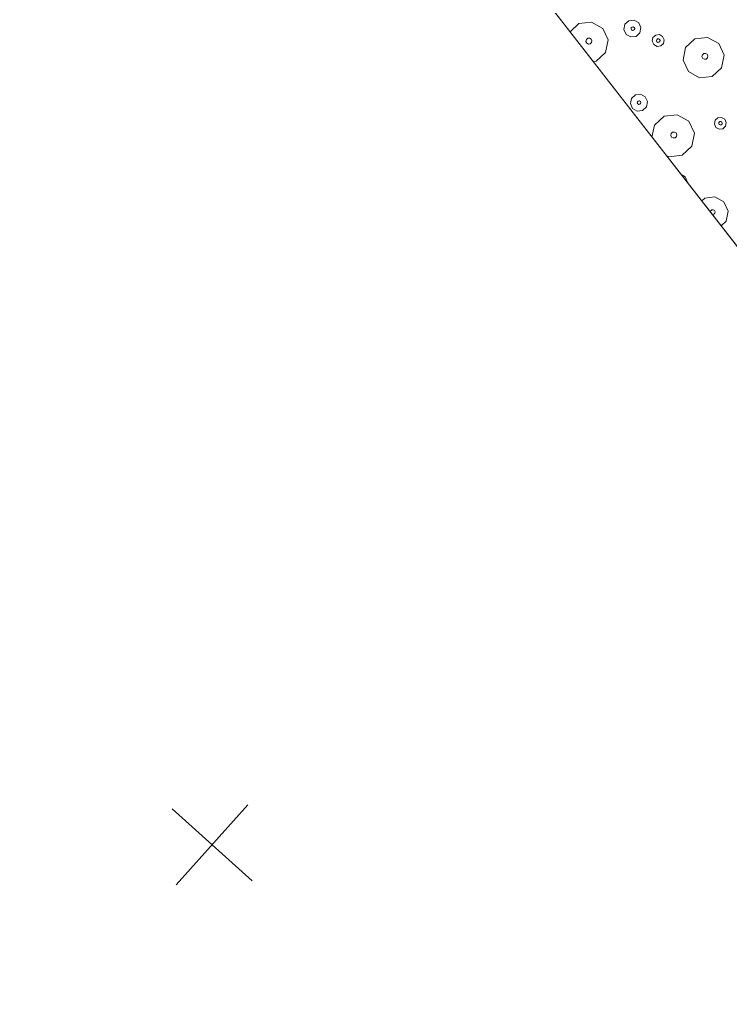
# Model space of a CAD drawing. Header units: metres. Extents: x -2858 to 512, y -1995 to 1252.
# Drawn here: x -957.18 to -950.57, y -867.61 to -858.5 of the extents above; entities that cross this region are included whole.
import ezdxf

# ---------------------------------------------------------------- set-up
doc = ezdxf.new("R2010")
doc.units = ezdxf.units.M
for name, color, linetype in [('Calque commun', 7, 'Continuous'), ('Calque11', 7, 'Continuous'), ('Calque27', 7, 'Continuous')]:
    doc.layers.add(name, color=color, linetype=linetype)

# ---------------------------------------------------------------- blocks, each defined once
blk = doc.blocks.new('geometrebondepartleger')
at = {"layer": 'Calque11', "color": 7, "linetype": 'Continuous', "lineweight": 9}
blk.add_line((150.3457, 147.4392, 79), (130.1803, 35.9078, 79), dxfattribs=at)
at = {"layer": 'Calque27', "color": 1, "linetype": 'Continuous', "lineweight": 9}
for p, q in [((145, 76.5, 79), (145, 77.5, 79)), ((144.5, 77, 79), (145.5, 77, 79))]:
    blk.add_line(p, q, dxfattribs=at)
blk = doc.blocks.new('pattern')
at = {"layer": 'Calque commun', "color": 54, "linetype": 'Continuous', "lineweight": 9}
for p, q in [((67.1776, 65.3218), (67.2593, 65.3701)), ((67.2593, 65.3701), (67.3225, 65.3641)), ((67.1398, 65.2347), (67.1776, 65.3218)), ((67.2561, 65.2233), (67.2616, 65.236)), ((67.2616, 65.236), (67.2735, 65.2431)), ((67.2735, 65.2431), (67.2873, 65.2418)), ((67.2873, 65.2418), (67.2976, 65.2326)), ((67.1605, 65.1421), (67.1398, 65.2347)), ((67.2591, 65.2098), (67.2561, 65.2233)), ((67.2694, 65.2007), (67.2591, 65.2098)), ((67.2832, 65.1993), (67.2694, 65.2007)), ((67.2938, 65.2056), (67.2832, 65.1993)), ((67.2976, 65.2326), (67.2982, 65.23)), ((67.2316, 65.0792), (67.1605, 65.1421)), ((67.2703, 65.0755), (67.2316, 65.0792)), ((67.2058, 64.8091), (67.2255, 64.8545)), ((67.2148, 64.7687), (67.2058, 64.8091)), ((67.2255, 64.8545), (67.2309, 64.8577)), ((66.561, 64.7279), (66.5747, 64.7597)), ((66.5685, 64.6941), (66.561, 64.7279)), ((66.5944, 64.6712), (66.5685, 64.6941)), ((66.5747, 64.7597), (66.6045, 64.7773)), ((66.5987, 64.7251), (66.6029, 64.7346)), ((66.601, 64.7149), (66.5987, 64.7251)), ((66.6088, 64.7081), (66.601, 64.7149)), ((66.6029, 64.7346), (66.6118, 64.7399)), ((66.6045, 64.7773), (66.639, 64.774)), ((66.6191, 64.7071), (66.6088, 64.7081)), ((66.6118, 64.7399), (66.6221, 64.7389)), ((66.6281, 64.7123), (66.6191, 64.7071)), ((66.6221, 64.7389), (66.6299, 64.732)), ((66.6322, 64.7219), (66.6281, 64.7123)), ((66.6299, 64.732), (66.6322, 64.7219)), ((66.639, 64.774), (66.6649, 64.7511)), ((66.6725, 64.7173), (66.6587, 64.6855)), ((66.6649, 64.7511), (66.6725, 64.7173)), ((66.6289, 64.6679), (66.5944, 64.6712)), ((66.6587, 64.6855), (66.6289, 64.6679)), ((66.7973, 64.4919), (66.8464, 64.6053)), ((66.8464, 64.6053), (66.9529, 64.6682)), ((66.9529, 64.6682), (67.0759, 64.6564)), ((67.0759, 64.6564), (67.1686, 64.5746)), ((67.1686, 64.5746), (67.1747, 64.547)), ((66.8241, 64.3713), (66.7973, 64.4919)), ((66.9585, 64.4762), (66.9654, 64.4921)), ((66.9622, 64.4593), (66.9585, 64.4762)), ((66.9752, 64.4478), (66.9622, 64.4593)), ((66.9654, 64.4921), (66.9803, 64.5009)), ((66.9924, 64.4462), (66.9752, 64.4478)), ((66.9803, 64.5009), (66.9975, 64.4992)), ((67.0073, 64.455), (66.9924, 64.4462)), ((66.9975, 64.4992), (67.0105, 64.4878)), ((67.0142, 64.4709), (67.0073, 64.455)), ((67.0105, 64.4878), (67.0142, 64.4709)), ((66.0747, 64.2178), (66.122, 64.3267)), ((66.122, 64.3267), (66.2241, 64.387)), ((66.2241, 64.387), (66.3423, 64.3757)), ((66.3423, 64.3757), (66.4312, 64.2972)), ((66.9168, 64.2895), (66.8241, 64.3713)), ((67.1364, 64.3347), (67.0398, 64.2777)), ((66.4312, 64.2972), (66.457, 64.1814)), ((67.0398, 64.2777), (66.9168, 64.2895)), ((66.1005, 64.102), (66.0747, 64.2178)), ((66.22, 64.2036), (66.2269, 64.2195)), ((66.2238, 64.1867), (66.22, 64.2036)), ((66.2368, 64.1753), (66.2238, 64.1867)), ((66.2269, 64.2195), (66.2418, 64.2283)), ((66.254, 64.1736), (66.2368, 64.1753)), ((66.2418, 64.2283), (66.259, 64.2266)), ((66.2689, 64.1824), (66.254, 64.1736)), ((66.259, 64.2266), (66.272, 64.2152)), ((66.2758, 64.1983), (66.2689, 64.1824)), ((66.272, 64.2152), (66.2758, 64.1983)), ((66.457, 64.1814), (66.4098, 64.0725)), ((66.1895, 64.0234), (66.1005, 64.102)), ((66.4098, 64.0725), (66.3076, 64.0122)), ((66.8992, 64.0384), (66.9188, 64.0838)), ((66.9188, 64.0838), (66.9614, 64.1089)), ((66.9614, 64.1089), (67.0106, 64.1042)), ((67.0106, 64.1042), (67.0477, 64.0715)), ((67.0477, 64.0715), (67.0584, 64.0232)), ((66.3076, 64.0122), (66.1895, 64.0234)), ((66.9099, 63.9901), (66.8992, 64.0384)), ((66.947, 63.9574), (66.9099, 63.9901)), ((66.9614, 64.0333), (66.9655, 64.0428)), ((66.9636, 64.0231), (66.9614, 64.0333)), ((66.9714, 64.0163), (66.9636, 64.0231)), ((66.9655, 64.0428), (66.9744, 64.0481)), ((66.9817, 64.0153), (66.9714, 64.0163)), ((66.9744, 64.0481), (66.9848, 64.0471)), ((66.9907, 64.0206), (66.9817, 64.0153)), ((66.9848, 64.0471), (66.9925, 64.0402)), ((66.9948, 64.0301), (66.9907, 64.0206)), ((66.9925, 64.0402), (66.9948, 64.0301)), ((67.0388, 63.9779), (66.9962, 63.9527)), ((67.0584, 64.0232), (67.0388, 63.9779)), ((66.9962, 63.9527), (66.947, 63.9574)), ((66.3728, 63.784), (66.3866, 63.8157)), ((66.3804, 63.7502), (66.3728, 63.784)), ((66.3866, 63.8157), (66.4164, 63.8333)), ((66.4123, 63.7812), (66.4164, 63.7908)), ((66.4146, 63.7711), (66.4123, 63.7812)), ((66.4164, 63.8333), (66.4509, 63.83)), ((66.4164, 63.7908), (66.4254, 63.796)), ((66.4254, 63.796), (66.4357, 63.795)), ((66.4357, 63.795), (66.4435, 63.7882)), ((66.4457, 63.778), (66.4416, 63.7685)), ((66.4435, 63.7882), (66.4457, 63.778)), ((66.4509, 63.83), (66.4768, 63.8071)), ((66.4768, 63.8071), (66.4843, 63.7734)), ((66.4063, 63.7273), (66.3804, 63.7502)), ((66.4408, 63.724), (66.4063, 63.7273)), ((66.4223, 63.7642), (66.4146, 63.7711)), ((66.4327, 63.7632), (66.4223, 63.7642)), ((66.4416, 63.7685), (66.4327, 63.7632)), ((66.4706, 63.7416), (66.4408, 63.724)), ((66.4843, 63.7734), (66.4706, 63.7416)), ((66.4456, 63.5791), (66.4882, 63.6042)), ((66.4882, 63.6042), (66.5374, 63.5995)), ((66.5374, 63.5995), (66.5745, 63.5668)), ((66.4259, 63.5337), (66.4456, 63.5791)), ((66.4367, 63.4854), (66.4259, 63.5337)), ((66.4868, 63.5315), (66.491, 63.541)), ((66.4891, 63.5214), (66.4868, 63.5315)), ((66.4969, 63.5145), (66.4891, 63.5214)), ((66.491, 63.541), (66.4999, 63.5463)), ((66.5072, 63.5135), (66.4969, 63.5145)), ((66.4999, 63.5463), (66.5103, 63.5453)), ((66.5162, 63.5188), (66.5072, 63.5135)), ((66.5103, 63.5453), (66.518, 63.5384)), ((66.5203, 63.5283), (66.5162, 63.5188)), ((66.518, 63.5384), (66.5203, 63.5283)), ((66.5852, 63.5185), (66.5656, 63.4731)), ((66.5745, 63.5668), (66.5852, 63.5185)), ((66.4738, 63.4527), (66.4367, 63.4854)), ((66.523, 63.448), (66.4738, 63.4527)), ((66.5656, 63.4731), (66.523, 63.448)), ((66.6888, 63.3194), (66.736, 63.4283)), ((66.736, 63.4283), (66.8382, 63.4886)), ((66.8382, 63.4886), (66.9563, 63.4773)), ((66.9563, 63.4773), (66.9779, 63.4583)), ((66.841, 63.3211), (66.8559, 63.3299)), ((66.8559, 63.3299), (66.8731, 63.3282)), ((66.8731, 63.3282), (66.8861, 63.3168)), ((66.7146, 63.2036), (66.6888, 63.3194)), ((66.8341, 63.3052), (66.841, 63.3211)), ((66.8378, 63.2883), (66.8341, 63.3052)), ((66.8508, 63.2768), (66.8378, 63.2883)), ((66.868, 63.2752), (66.8508, 63.2768)), ((66.8829, 63.284), (66.868, 63.2752)), ((66.8898, 63.2999), (66.8829, 63.284)), ((66.8861, 63.3168), (66.8898, 63.2999)), ((66.8035, 63.125), (66.7146, 63.2036)), ((66.9157, 63.1143), (66.8035, 63.125))]:
    blk.add_line(p, q, dxfattribs=at)
at = {"layer": 'Calque commun', "color": 7, "linetype": 'Continuous', "lineweight": 9}
mesh = blk.add_polyface(dxfattribs=at)
corners = [(70.8497, 113.5412), (53.8349, 19.1692), (74.7282, 106.3237), (76.0435, 113.5984), (74.769, 106.1763), (58.8077, 18.2701), (114.1703, 105.207), (114.1703, 98.5387)]
mesh.append_faces([[corners[k] for k in face] for face in [(3, 4, 6)]], dxfattribs={"vtx0": -1, "vtx1": -1, "color": 7})
mesh.append_faces([[corners[k] for k in face] for face in [(3, 2, 4)]], dxfattribs={"vtx0": -1, "vtx2": -1, "color": 7})
mesh.append_faces([[corners[k] for k in face] for face in [(5, 2, 1)]], dxfattribs={"vtx1": -1, "color": 7})
mesh.append_faces([[corners[k] for k in face] for face in [(0, 1, 2), (3, 0, 2)]], dxfattribs={"vtx1": -1, "vtx2": -1, "color": 7})
mesh.append_faces([[corners[k] for k in face] for face in [(4, 7, 6)]], dxfattribs={"vtx2": -1, "color": 7})

msp = doc.modelspace()

# ---------------------------------------------------------------- block references
at = {"layer": 'Calque commun', "color": 0, "linetype": 'ByBlock', "lineweight": -2, "rotation": 228.1617603435354}
for name, p in [('geometrebondepartleger', (-916.0371, -706.7784)), ('pattern', (-954.4467, -766.6559))]:
    msp.add_blockref(name, p, dxfattribs=at)

doc.saveas('drawing.dxf')
